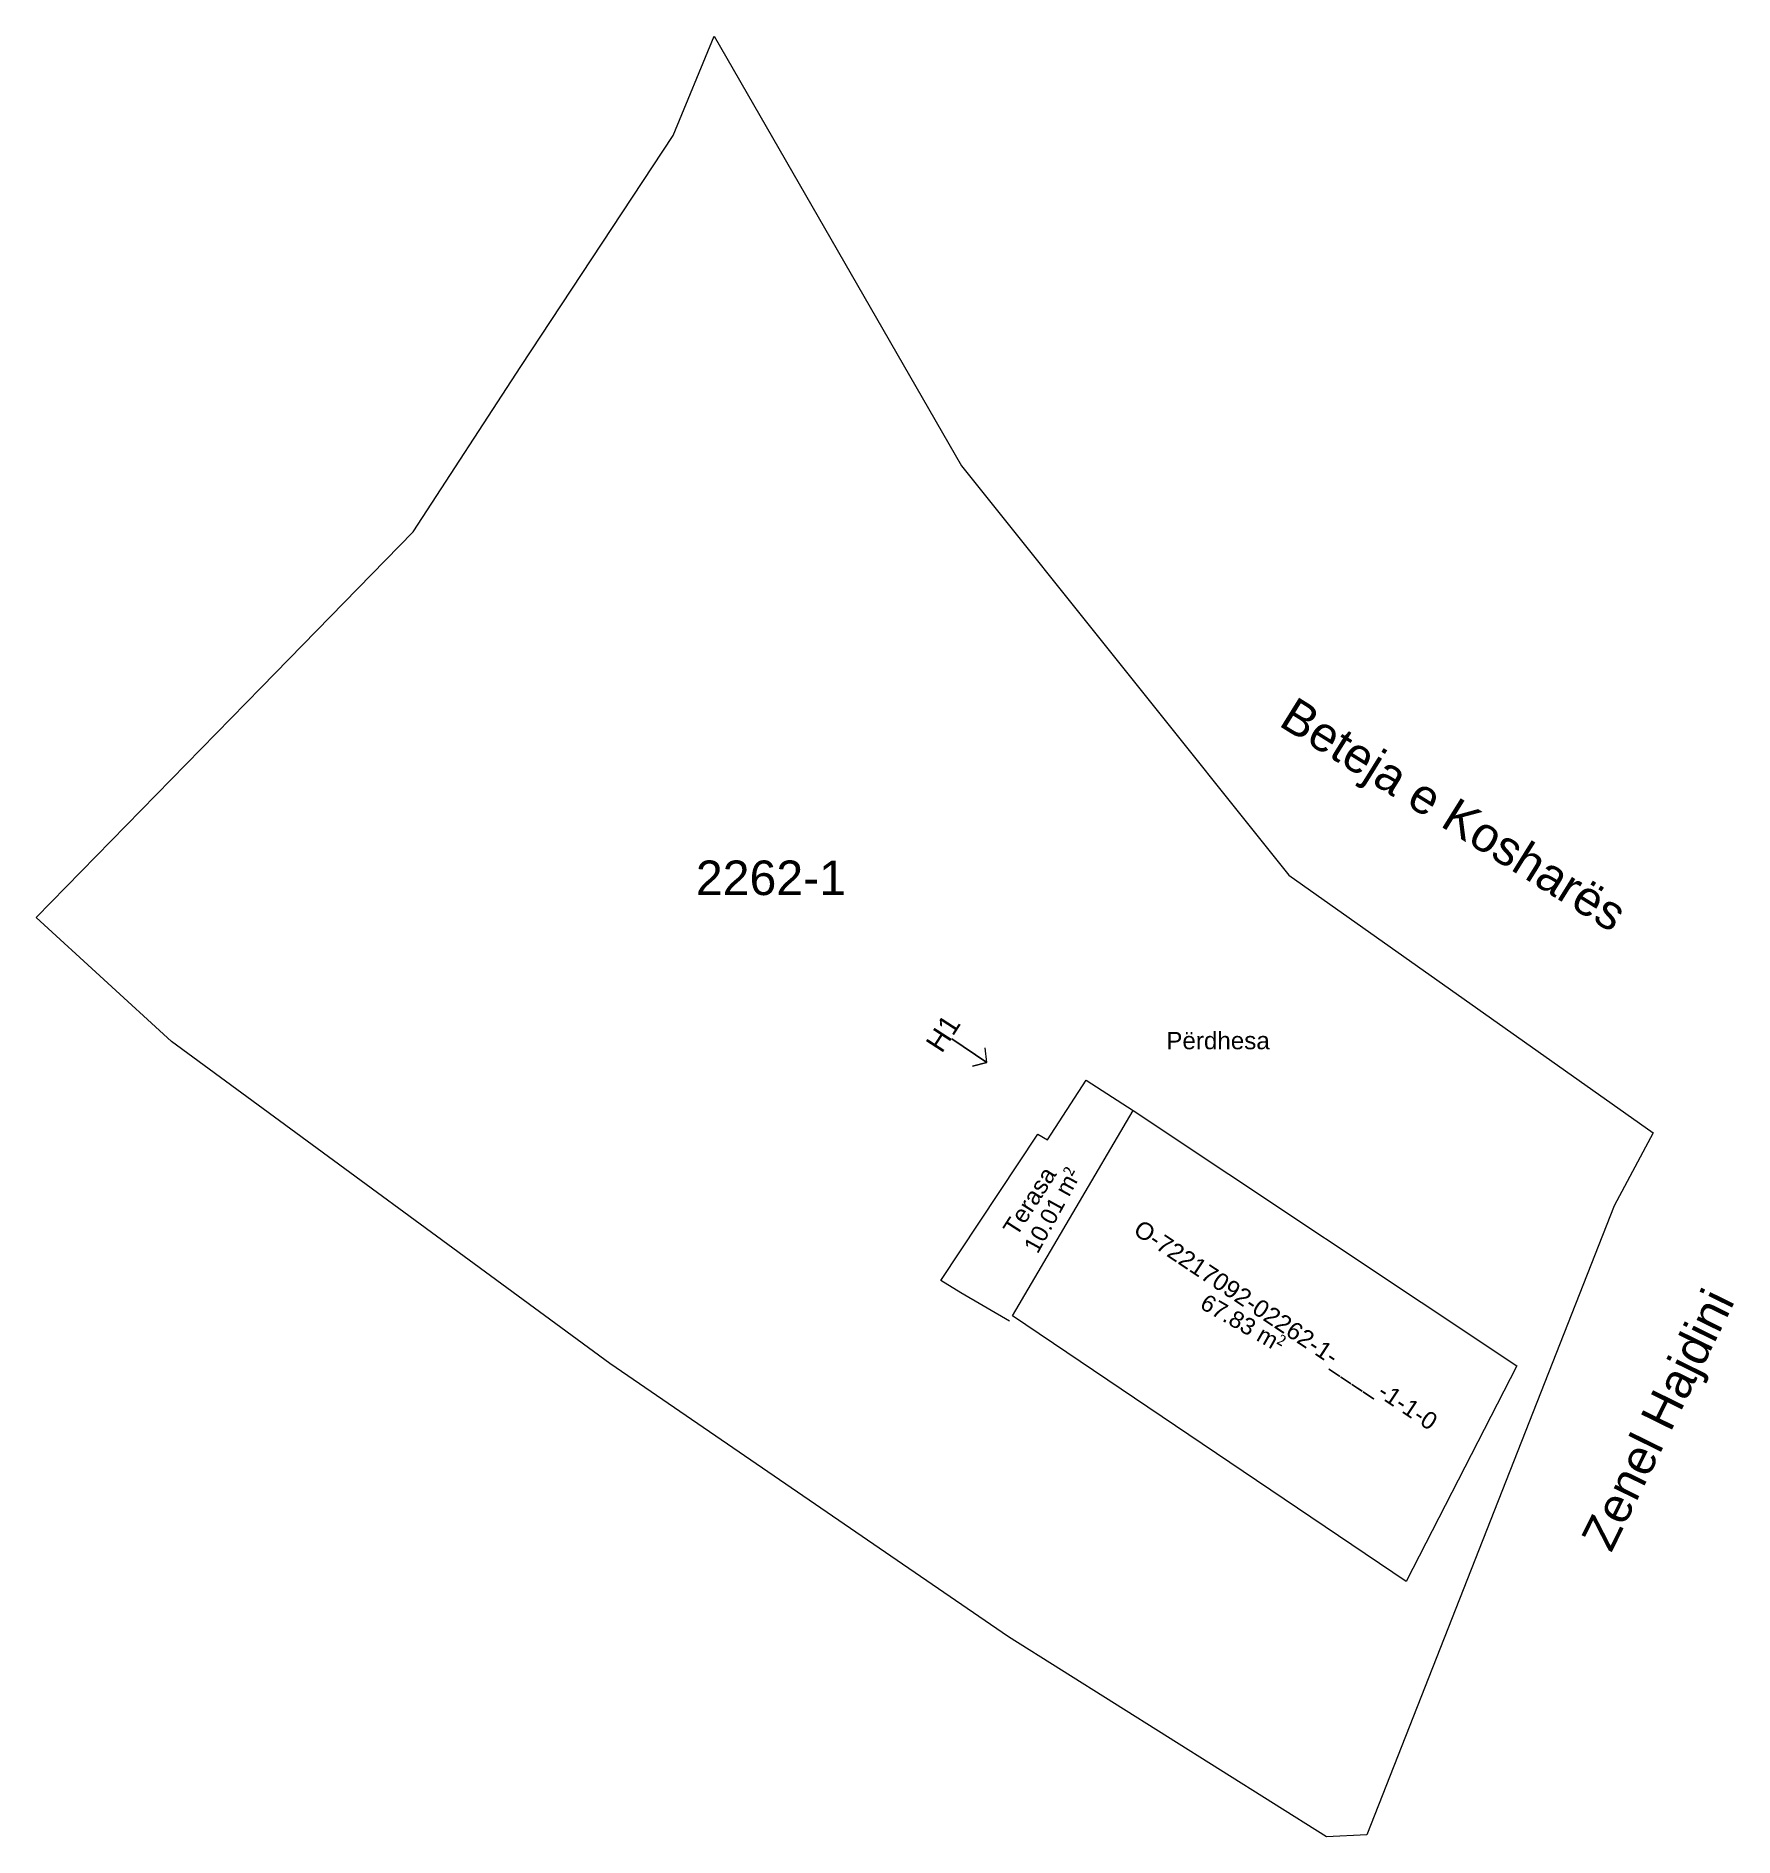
# Model space of a CAD drawing. Header units: metres. Extents: x 7512328.3 to 7512370.1, y 4691988.3 to 4692032.6.
import ezdxf

# ---------------------------------------------------------------- set-up
doc = ezdxf.new("R2010")
doc.units = ezdxf.units.M
doc.linetypes.add('DASHED', pattern=[0.75, 0.5, -0.25])
for name, color, linetype, lineweight in [('emrat e rrugeve', 7, 'Continuous', 0), ('hyrjet', 54, 'Continuous', 0), ('nr parc', 7, 'Continuous', 0), ('Parcela kadastrale', 7, 'Continuous', 0), ('Perdhesa', 7, 'Continuous', 0), ('terasa', 7, 'DASHED', 0)]:
    doc.layers.add(name, color=color, linetype=linetype, lineweight=lineweight)
doc.styles.get("Standard").update_dxf_attribs({"font": 'arial.ttf'})

msp = doc.modelspace()

# ---------------------------------------------------------------- linework, layer by layer
at = {"layer": 'hyrjet', "lineweight": 15, "flags": 128}
msp.add_lwpolyline([(7512351.675, 4692007.347), (7512350.813, 4692007.931), (7512351.675, 4692007.347), (7512351.318, 4692007.252), (7512351.675, 4692007.347), (7512351.635, 4692007.707)], dxfattribs=at)
at = {"layer": 'Parcela kadastrale', "flags": 128}
msp.add_lwpolyline([(7512360.038, 4691988.278), (7512352.209, 4691993.206), (7512342.393, 4691999.933), (7512331.599, 4692007.864), (7512328.259, 4692010.918), (7512333.802, 4692016.579), (7512337.549, 4692020.407), (7512340.201, 4692024.483), (7512343.95, 4692030.167), (7512344.96, 4692032.616), (7512351.049, 4692022.037), (7512359.109, 4692011.957), (7512368.079, 4692005.617), (7512367.119, 4692003.817), (7512361.028, 4691988.328), (7512360.038, 4691988.278)], dxfattribs=at)
at = {"layer": 'Perdhesa', "elevation": 615.278, "flags": 128}
msp.add_lwpolyline([(7512361.999, 4691994.569), (7512352.305, 4692001.109), (7512355.274, 4692006.16), (7512364.725, 4691999.875)], close=True, dxfattribs=at)
at = {"layer": 'terasa', "linetype": 'ByBlock', "ltscale": 3, "elevation": 615.278, "flags": 128}
msp.add_lwpolyline([(7512352.228, 4692000.977), (7512351.034, 4692001.677), (7512350.537, 4692001.98), (7512352.927, 4692005.577), (7512353.17, 4692005.441), (7512354.117, 4692006.907), (7512355.274, 4692006.16)], dxfattribs=at)

# ---------------------------------------------------------------- texts
at = {"layer": 'emrat e rrugeve', "attachment_point": 1}
for s, width, insert, char_height, rotation in [('Beteja e Kosharës', 10.17551, (7512359.279, 4692016.377), 0.85, 328.1175), ('\\pt4.688;Terasa', 2.03183, (7512352.046, 4692003.268, 619.788), 0.42619, 57.3531), ('10.01 m{\\fGaramond|b0|i0|c0|p18;\\H1.0833x;²}', 2.51217, (7512352.532, 4692002.83, 1239.576), 0.41234, 61.2747), ('\\pt4.688;O-72217092-02262-1-____-1-1-0', 9.34647, (7512355.487, 4692003.498, 619.788), 0.42619, 326.375), ('67.83 m{\\fGaramond|b0|i0|c0|p18;\\H1.0833x;²}', 2.51217, (7512357.112, 4692001.699, 1239.576), 0.41234, 330.2966), ('Zenel Hajdini', 7.39458, (7512366.284, 4691995.635), 0.85, 63.7924)]:
    msp.add_mtext_dynamic_manual_height_columns(s, width=width, gutter_width=0.935, heights=[0], dxfattribs=dict(at, insert=insert, char_height=char_height, rotation=rotation))
at = {"layer": 'emrat e rrugeve', "insert": (7512356.092, 4692008.097), "char_height": 0.42619, "attachment_point": 1}
msp.add_mtext_dynamic_manual_height_columns('\\pt4.688;Përdhesa', width=2.79846, gutter_width=0.935, heights=[0], dxfattribs=at)
at = {"layer": 'hyrjet', "lineweight": 15}
msp.add_text('H1', height=0.5, rotation=57.1245, dxfattribs=at).set_placement((7512350.562, 4692007.552))
at = {"layer": 'nr parc', "insert": (7512344.508, 4692012.317), "char_height": 0.85, "attachment_point": 1}
msp.add_mtext_dynamic_manual_height_columns('2262-1', width=1.92907, gutter_width=0.935, heights=[0], dxfattribs=at)

doc.saveas('drawing.dxf')
